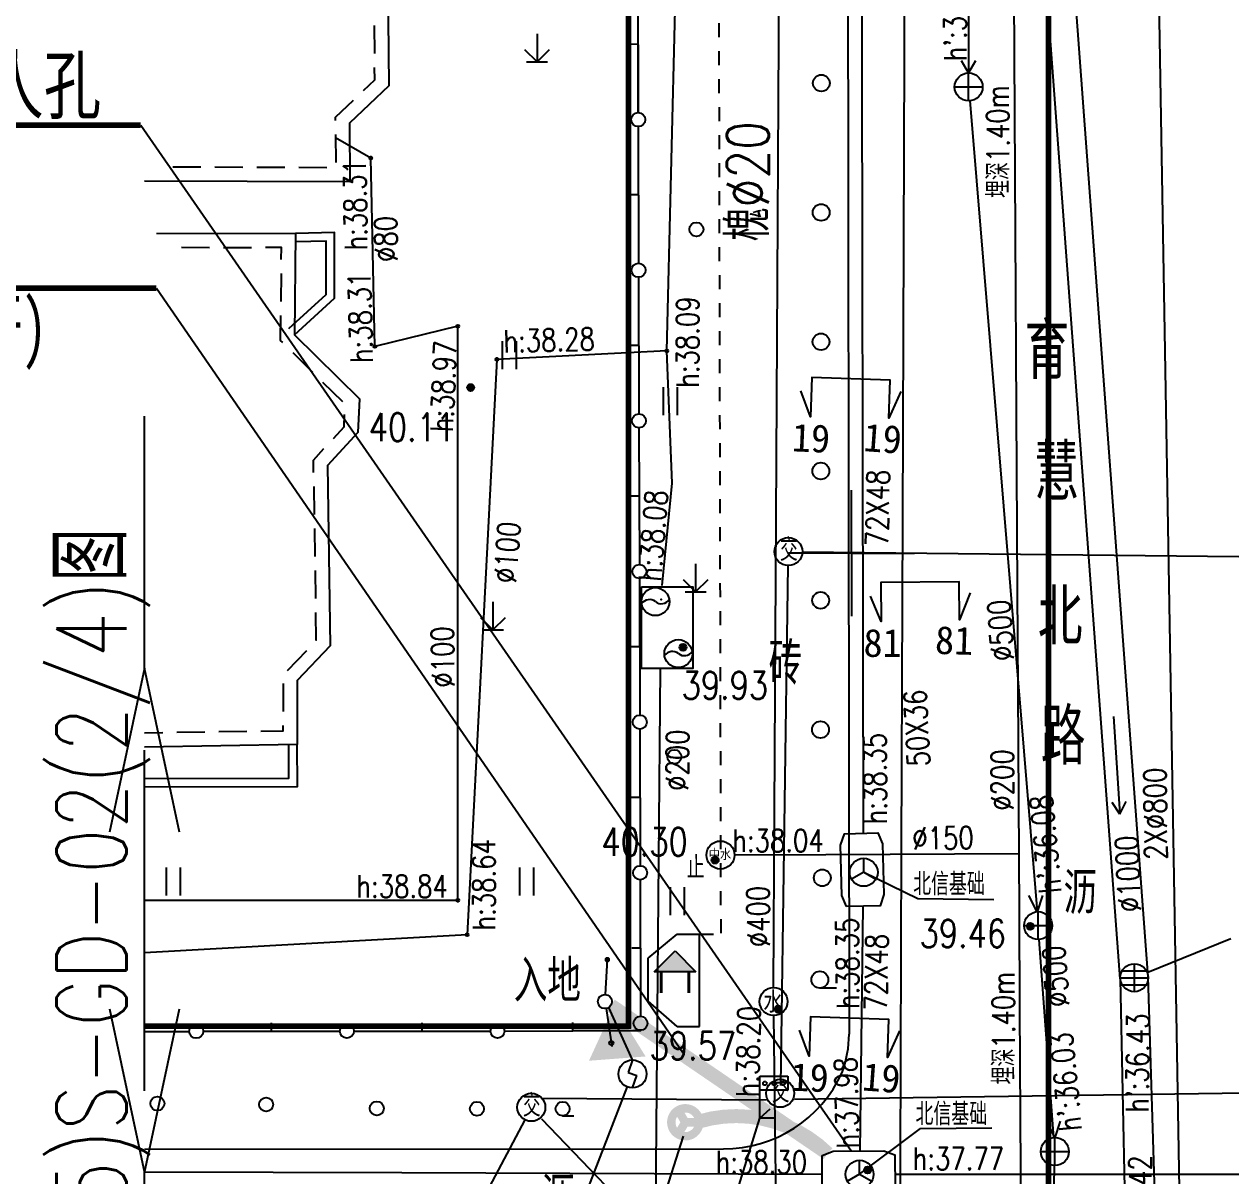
# Model space of a CAD drawing. Header units: inches. Extents: x 505347 to 508499, y 312634 to 313316.
# Drawn here: x 505866.85 to 505909.95, y 312885.23 to 312926.37 of the extents above; entities that cross this region are included whole.
import ezdxf
from ezdxf.enums import TextEntityAlignment as Align
from ezdxf.lldxf.tags import DXFTag

# ---------------------------------------------------------------- set-up
doc = ezdxf.new("R2010")
doc.units = ezdxf.units.IN
doc.header["$LTSCALE"] = 0.5
doc.header["$MEASUREMENT"] = 0
doc.linetypes.add('ACAD_ISO05W100', pattern=[33, 24, -3, 0, -3, 0, -3])
doc.linetypes.add('XX11', pattern=[2, 1, -1])
for name, color, linetype in [('3_RDCAD', 4, 'Continuous'), ('BJ0', 7, 'Continuous'), ('BJ02', 7, 'Continuous'), ('BJ03', 7, 'Continuous'), ('BJ04', 7, 'Continuous'), ('BJ05', 7, 'Continuous'), ('BJ08', 7, 'Continuous'), ('BJ09', 7, 'Continuous'), ('BJ10', 7, 'Continuous'), ('BZ', 2, 'Continuous'), ('上水井', 4, 'Continuous'), ('上水注记', 4, 'Continuous'), ('上水管线', 4, 'Continuous'), ('上水高程表', 4, 'Continuous'), ('中水井', 151, 'Continuous'), ('中水注记', 151, 'Continuous'), ('中水管线', 151, 'Continuous'), ('中水高程表', 151, 'Continuous'), ('公安交通井', 163, 'Continuous'), ('公安交通管线', 163, 'Continuous'), ('各家需求标注', 6, 'Continuous'), ('图签', 7, 'Continuous'), ('底图', 7, 'Continuous'), ('报亭', 7, 'Continuous'), ('污水井', 247, 'Continuous'), ('污水注记', 247, 'Continuous'), ('污水管线', 247, 'Continuous'), ('污水高程表', 247, 'Continuous'), ('热力注记', 40, 'Continuous'), ('热力管线', 40, 'Continuous'), ('照明井', 193, 'Continuous'), ('照明管线', 193, 'Continuous'), ('燃气井', 6, 'Continuous'), ('燃气注记', 6, 'Continuous'), ('燃气管线', 6, 'Continuous'), ('燃气高程表', 6, 'Continuous'), ('电信井权属', 7, 'Continuous'), ('电信井（北信基础）', 3, 'Continuous'), ('电信断面图及编号', 3, 'Continuous'), ('电信注记', 3, 'Continuous'), ('电信管线', 3, 'Continuous'), ('电信规划位置', 1, 'Continuous'), ('电信高程表', 3, 'Continuous'), ('通信人井', 7, 'Continuous'), ('道路红线', 1, 'Continuous'), ('雨水井', 34, 'Continuous'), ('雨水注记', 34, 'Continuous'), ('雨水管线', 34, 'Continuous'), ('雨水高程表', 34, 'Continuous')]:
    doc.layers.add(name, color=color, linetype=linetype)
doc.styles.add('HZ', font='simplex.shx', dxfattribs={"bigfont": 'hztxt'})
doc.styles.get("Standard").update_dxf_attribs({"font": 'txt.shx', "bigfont": 'hztxt.shx'})
doc.styles.add('单线宋体', font='txt.shx', dxfattribs={"width": 0.75, "bigfont": 'hztxt.shx'})
doc.styles.add('粗宋', font='', dxfattribs={"width": 0.75})
doc.styles.add('粗等线', font='simhei.ttf')
doc.styles.add('细等线', font='txt.shx', dxfattribs={"bigfont": 'ht.shx'})
doc.styles.get('粗宋').set_extended_font_data('SimSun')
tags = doc.linetypes.add('DX', pattern='A,15,-5,[130,ltypeshp.shx,S=1,R=330,X=0,Y=0],-5,15', length=40).pattern_tags.tags
tags[16:17] = [DXFTag(74, 4), DXFTag(75, 0), DXFTag(340, '0'), DXFTag(46, 1.0), DXFTag(50, 0.0), DXFTag(44, 0.0), DXFTag(45, 0.0)]
tags[14:15] = [DXFTag(74, 4), DXFTag(75, 0), DXFTag(340, '0'), DXFTag(46, 1.0), DXFTag(50, 0.0), DXFTag(44, 0.0), DXFTag(45, 0.0)]
tags[4:5] = [DXFTag(74, 4), DXFTag(75, 0), DXFTag(340, '0'), DXFTag(46, 1.0), DXFTag(50, 0.0), DXFTag(44, 0.0), DXFTag(45, 0.0)]
tags = doc.linetypes.add('SS', pattern='A,15,-1.9,[130,ltypeshp.shx,S=1,R=330,X=0,Y=0],-1.2,[130,ltypeshp.shx,S=1,R=330,X=0,Y=0],-1.9,15', length=35).pattern_tags.tags
tags[24:25] = [DXFTag(74, 4), DXFTag(75, 0), DXFTag(340, '0'), DXFTag(46, 1.0), DXFTag(50, 0.0), DXFTag(44, 0.0), DXFTag(45, 0.0)]
tags[22:23] = [DXFTag(74, 4), DXFTag(75, 0), DXFTag(340, '0'), DXFTag(46, 1.0), DXFTag(50, 0.0), DXFTag(44, 0.0), DXFTag(45, 0.0)]
tags[4:5] = [DXFTag(74, 4), DXFTag(75, 0), DXFTag(340, '0'), DXFTag(46, 1.0), DXFTag(50, 0.0), DXFTag(44, 0.0), DXFTag(45, 0.0)]
doc.linetypes.add('TRQD', pattern='A,15,[130,ltypeshp.shx,S=0.6,R=0,X=0,Y=0],-5,[130,ltypeshp.shx,S=0.6,R=0,X=0,Y=0],15', length=35)
tags = doc.linetypes.add('TRQZ', pattern='A,15,[130,ltypeshp.shx,S=0.6,R=0,X=0,Y=0],-2.5,[133,ltypeshp.shx,S=0.05,R=0,X=0,Y=0],-2.5,[130,ltypeshp.shx,S=0.6,R=0,X=0,Y=0],15', length=35).pattern_tags.tags
tags[28:29] = [DXFTag(74, 4), DXFTag(75, 0), DXFTag(340, '0'), DXFTag(46, 1.0), DXFTag(50, 0.0), DXFTag(44, 0.0), DXFTag(45, 0.0)]

# ---------------------------------------------------------------- blocks, each defined once
blk = doc.blocks.new('B5461')
for q in [(0, 1), (-0.866025, -0.5), (0.866025, -0.5)]:
    blk.add_line((0, 0), q)
blk.add_circle((0, 0), 1)
blk = doc.blocks.new('953')
for p, q in [((0, 2), (0, 0)), ((0, 0), (-0.87, 0.87)), ((0.87, 0.87), (0, 0)), ((-0.75, 0), (0.75, 0))]:
    blk.add_line(p, q)
blk = doc.blocks.new('B8003')
at = {"color": 0}
for p, q in [((0, 3), (2, 3)), ((0, 0), (0, 3)), ((2, 3), (2, 2)), ((2, 2), (0, 2)), ((1, 0), (0, 0))]:
    blk.add_line(p, q, dxfattribs=at)
for centre in [(0.361, 2.494), (1.019, 2.494), (1.65, 2.494)]:
    blk.add_circle(centre, 0.135)
blk = doc.blocks.new('BC112')
for p, q in [((-0.492, -0.991), (-0.492, 1.009)), ((0.508, -0.991), (0.508, 1.009))]:
    blk.add_line(p, q)
blk = doc.blocks.new('BT')
blk.add_hatch(color=0).paths.add_polyline_path([(0.003, 1.495), (-0.747, 0.745), (0.747, 0.745)])
at = {"color": 0}
for p, q in [((-0.747, 0.745), (0.003, 1.495)), ((0.003, 1.495), (0.747, 0.745)), ((0.747, 0.745), (-0.747, 0.745))]:
    blk.add_line(p, q, dxfattribs=at)
at = {"color": 0, "lineweight": 40}
for p, q in [((-0.497, 0.745), (-0.497, 0)), ((0.497, 0.745), (0.497, 0))]:
    blk.add_line(p, q, dxfattribs=at)
blk = doc.blocks.new('B8211')
blk.add_hatch(color=256).paths.add_polyline_path([(0.25, 0, 1), (-0.25, 0, 1)])
blk.add_circle((0, 0), 0.25)
blk = doc.blocks.new('JT')
at = {"layer": '公安交通井'}
blk.add_circle((0, 0), 0.5, dxfattribs=at)
at = {"layer": '公安交通井', "width": 0.8}
blk.add_text('交', height=0.8, dxfattribs=at).set_placement((-0.304, -0.335, -50.185))
blk = doc.blocks.new('B549')
blk.add_circle((0, 0), 1)
blk = doc.blocks.new('B544')
blk.add_circle((0, 0), 1)
for centre, start, end in [((-0.42626, -0.547489), 52.096665, 144.305826), ((0.42626, 0.547489), 232.096665, 324.305826)]:
    blk.add_arc(centre, 0.69386, start, end)
blk = doc.blocks.new('B5421')
for p, q in [((0, -1), (0, 1)), ((-1, 0), (1, 0))]:
    blk.add_line(p, q)
blk.add_circle((0, 0), 1)
blk = doc.blocks.new('B5502')
blk.add_circle((0, 0), 1)
at = {"style": '细等线'}
blk.add_text('水', height=1.5, dxfattribs=at).set_placement((-0.739, -0.787))
blk = doc.blocks.new('B547')
at = {"linetype": 'Continuous'}
for p, q in [((0, 1), (-0.31427, 0.111111)), ((-0.31427, 0.111111), (0.31427, -0.111111)), ((0, -1), (0.31427, -0.111111))]:
    blk.add_line(p, q, dxfattribs=at)
blk.add_circle((0, 0), 1)
blk = doc.blocks.new('B5422')
at = {"linetype": 'Continuous'}
for p, q in [((0, 1), (0, -1)), ((-1, 0), (1, 0)), ((-0.866025, 0.5), (0.866025, 0.5)), ((-0.866025, -0.5), (0.866025, -0.5))]:
    blk.add_line(p, q, dxfattribs=at)
blk.add_circle((0, 0), 1, dxfattribs=at)
blk = doc.blocks.new('53214')
blk.add_circle((0, 0), 0.1)
for tag in ['路号', '线号', '点号']:
    blk.add_attdef(tag, (0, 0), '', height=0.00001)
blk = doc.blocks.new('A$C23F021E1')
at = {"color": 255}
blk.add_wipeout([(0, 6.569), (20.762, 6.569), (20.762, 0), (0, 0)], dxfattribs=at).dxf.layer = 'BZ'
at = {"layer": 'BZ', "color": 0, "const_width": 0.2}
blk.add_lwpolyline([(0, 3.285), (20.762, 3.285)], dxfattribs=at)
at = {"layer": 'BZ', "style": '粗宋', "width": 0.75, "flags": 8}
for tag, p in [('X=', (10.365, 3.712)), ('Y=', (10.426, 0.898))]:
    blk.add_attdef(tag, text='', height=2, dxfattribs=at).set_placement(p, align=Align.CENTER)
blk = doc.blocks.new('5656')
at = {"layer": '通信人井', "color": 0, "const_width": 0.6, "elevation": -9959.29}
blk.add_lwpolyline([(513203.831, 303411.733), (513203.828, 303411.796), (513203.82, 303411.858), (513203.808, 303411.92), (513203.793, 303411.981), (513203.774, 303412.041), (513203.751, 303412.099), (513203.725, 303412.156), (513203.695, 303412.211), (513203.661, 303412.265), (513203.624, 303412.316), (513203.585, 303412.364), (513203.542, 303412.41), (513203.496, 303412.453), (513203.448, 303412.494), (513203.397, 303412.531), (513203.345, 303412.565), (513203.29, 303412.595), (513203.233, 303412.622), (513203.175, 303412.646), (513203.115, 303412.665), (513203.054, 303412.681), (513202.992, 303412.693), (513202.93, 303412.701), (513202.868, 303412.706), (513202.805, 303412.706), (513202.742, 303412.702), (513202.68, 303412.695), (513202.618, 303412.683), (513202.557, 303412.668), (513202.497, 303412.649), (513202.439, 303412.626), (513202.382, 303412.599), (513202.326, 303412.569), (513202.273, 303412.536), (513202.222, 303412.499), (513202.174, 303412.459), (513202.128, 303412.417), (513202.084, 303412.371), (513202.044, 303412.323), (513202.007, 303412.272), (513201.973, 303412.219), (513201.943, 303412.164), (513201.916, 303412.108), (513201.892, 303412.049), (513201.873, 303411.99), (513201.857, 303411.929), (513201.845, 303411.867), (513201.836, 303411.805), (513201.832, 303411.742), (513201.832, 303411.679), (513201.836, 303411.617), (513201.843, 303411.554), (513201.855, 303411.493), (513201.87, 303411.432), (513201.889, 303411.372), (513201.912, 303411.313), (513201.938, 303411.256), (513201.968, 303411.201), (513202.002, 303411.148), (513202.039, 303411.097), (513202.078, 303411.048), (513202.121, 303411.002), (513202.167, 303410.959), (513202.215, 303410.919), (513202.266, 303410.882), (513202.319, 303410.848), (513202.374, 303410.817), (513202.43, 303410.79), (513202.489, 303410.767), (513202.548, 303410.747), (513202.609, 303410.731), (513202.671, 303410.719), (513202.733, 303410.711), (513202.796, 303410.707), (513202.858, 303410.707), (513202.921, 303410.71), (513202.983, 303410.718), (513203.045, 303410.729), (513203.106, 303410.745), (513203.166, 303410.764), (513203.225, 303410.787), (513203.281, 303410.813), (513203.337, 303410.843), (513203.39, 303410.877), (513203.441, 303410.913), (513203.489, 303410.953), (513203.535, 303410.996), (513203.579, 303411.042), (513203.619, 303411.09), (513203.656, 303411.14), (513203.69, 303411.193), (513203.72, 303411.248), (513203.747, 303411.305), (513203.771, 303411.363), (513203.791, 303411.423), (513203.806, 303411.484), (513203.819, 303411.545), (513203.827, 303411.608), (513203.831, 303411.67)], close=True, dxfattribs=at)
for points in [[(513203.782, 303411.702), (513202.832, 303411.706), (513202.348, 303412.524)], [(513202.832, 303411.706), (513202.342, 303410.892)]]:
    blk.add_lwpolyline(points, dxfattribs=at)
blk = doc.blocks.new('M9502')
at = {"linetype": 'Continuous'}
for p, q in [((4.125, 1.25), (2.5, 0)), ((7.5, 0), (5.875, 1.25)), ((2.5, 0), (0, 0)), ((2.5, 0), (4.125, -1.25)), ((6.6875, 0), (3.3125, 0)), ((5.875, -1.25), (7.5, 0)), ((12.5, 0), (7.5, 0))]:
    blk.add_line(p, q, dxfattribs=at)
blk = doc.blocks.new('A$C463E76B2')
at = {"color": 255}
blk.add_wipeout([(0, 3.692), (18.176, 3.692), (18.176, 0), (0, 0)], dxfattribs=at).dxf.layer = 'BZ'
at = {"layer": 'BZ', "color": 0, "const_width": 0.2}
blk.add_lwpolyline([(0, 0.407), (18.176, 0.407)], dxfattribs=at)
at = {"layer": 'BZ', "style": '粗宋', "width": 0.75, "flags": 8}
blk.add_attdef('X=', text='', height=2, dxfattribs=at).set_placement((9.088, 0.834), align=Align.CENTER)

msp = doc.modelspace()

# ---------------------------------------------------------------- hatches: boundary and pattern name
at = {"layer": '图签'}
msp.add_hatch(color=1, dxfattribs=at).paths.add_polyline_path([(505887.024, 312889.347), (505889.046, 312889.499), (505887.925, 312891.311)])

# ---------------------------------------------------------------- linework, layer by layer
for p, q in [((505874.705, 312828.368), (505893.127, 312887.292, 122.041)), ((505874.529, 312836.742), (505890.398, 312886.653))]:
    msp.add_line(p, q)
at = {"const_width": 0.5, "elevation": 82.3}
msp.add_lwpolyline([(505895.547, 312886.038), (505887.803, 312891.322)], dxfattribs=at)
at = {"const_width": 0.5, "elevation": 244.082}
msp.add_lwpolyline([(505895.547, 312886.038, 0.272042), (505890.952, 312887.177)], format="xyb", dxfattribs=at)
at = {"layer": 'BJ0'}
for q in [(505896.396, 312909.728, 82.3), (505894.146, 312907.478, 82.3), (505896.396, 312905.228, 82.3), (505898.646, 312907.478, 82.3)]:
    msp.add_line((505896.396, 312907.478, 82.3), q, dxfattribs=at)
at = {"layer": 'BJ02', "linetype": 'Continuous', "elevation": 82.3}
for points in [[(505871.15, 312934.279), (505874.156, 312934.268), (505874.156, 312932.744), (505878.094, 312932.743), (505880.698, 312930.17), (505880.73, 312928.773), (505879.841, 312927.757), (505879.873, 312924.169), (505878.476, 312922.835), (505878.477, 312920.739), (505871.15, 312920.767)], [(505871.15, 312918.899), (505876.54, 312918.898), (505876.509, 312915.278), (505878.827, 312912.991), (505878.764, 312911.784), (505877.684, 312910.609), (505877.781, 312904.163), (505876.606, 312902.925), (505876.606, 312900.638), (505871.15, 312900.547)]]:
    msp.add_lwpolyline(points, dxfattribs=at)
at = {"layer": 'BJ02', "linetype": 'Continuous', "elevation": 82.3, "flags": 128}
for points in [[(505888.77, 312928.09), (505888.782, 312923.21)], [(505879.354, 312926.327), (505879.363, 312925.327)], [(505888.776, 312925.65), (505888.476, 312925.649)], [(505888.782, 312923.21), (505888.776, 312925.65)], [(505878.97, 312923.998), (505879.371, 312924.381), (505879.367, 312924.827)], [(505877.976, 312922.924), (505877.976, 312923.049), (505878.609, 312923.653)], [(505877.976, 312922.424), (505877.977, 312921.424)], [(505888.783, 312922.71), (505888.796, 312917.831)], [(505873.159, 312921.259), (505872.159, 312921.263)], [(505874.659, 312921.254), (505873.659, 312921.257)], [(505876.159, 312921.248), (505875.159, 312921.252)], [(505877.659, 312921.242), (505876.659, 312921.246)], [(505888.79, 312920.27), (505888.49, 312920.27)], [(505876.307, 312915.5), (505877.637, 312916.712), (505877.637, 312918.622), (505876.547, 312918.598)], [(505876.509, 312915.278), (505877.937, 312916.579), (505877.937, 312918.929), (505876.54, 312918.898)], [(505872.473, 312918.399), (505873.473, 312918.398)], [(505873.973, 312918.398), (505874.973, 312918.398)], [(505876.032, 312917.961), (505876.036, 312918.398), (505875.473, 312918.398)], [(505876.028, 312917.461), (505876.019, 312916.461)], [(505888.797, 312917.331), (505888.809, 312912.451)], [(505876.085, 312914.994), (505876.007, 312915.071), (505876.015, 312915.961)], [(505876.441, 312914.642), (505877.153, 312913.94)], [(505888.803, 312914.891), (505888.503, 312914.89)], [(505877.509, 312913.589), (505878.221, 312912.887)], [(505877.894, 312911.576), (505878.274, 312911.99), (505878.297, 312912.427)], [(505888.81, 312911.951), (505888.823, 312907.071)], [(505877.188, 312910.354), (505877.181, 312910.801), (505877.555, 312911.208)], [(505877.195, 312909.854), (505877.21, 312908.854)], [(505888.817, 312909.511), (505888.517, 312909.51)], [(505877.218, 312908.354), (505877.233, 312907.354)], [(505877.24, 312906.854), (505877.255, 312905.854)], [(505888.824, 312906.571), (505888.836, 312901.692)], [(505877.275, 312904.356), (505877.278, 312904.359), (505877.263, 312905.354)], [(505876.93, 312903.993), (505876.242, 312903.268)], [(505888.83, 312904.132), (505888.53, 312904.131)], [(505876.106, 312902.822), (505876.106, 312901.822)], [(505875.298, 312901.116), (505876.106, 312901.13), (505876.106, 312901.322)], [(505871.799, 312901.057), (505871.15, 312901.046)], [(505873.299, 312901.082), (505872.299, 312901.066)], [(505874.798, 312901.108), (505873.799, 312901.091)], [(505888.837, 312901.192), (505888.85, 312896.312)], [(505871.15, 312899.127), (505876.607, 312899.146), (505876.606, 312900.638)], [(505871.15, 312899.427), (505876.307, 312899.445), (505876.306, 312900.638)], [(505888.844, 312898.752), (505888.544, 312898.751)], [(505888.851, 312895.812), (505888.863, 312890.933)], [(505888.857, 312893.372), (505888.557, 312893.372)], [(505875.687, 312890.4), (505875.687, 312890.7)], [(505881.067, 312890.405), (505881.066, 312890.705)], [(505886.446, 312890.409), (505886.446, 312890.709)], [(505871.15, 312890.396), (505872.747, 312890.397)], [(505873.247, 312890.398), (505878.127, 312890.402)], [(505878.627, 312890.402), (505883.506, 312890.407)], [(505884.006, 312890.407), (505886.446, 312890.409)], [(505888.865, 312890.433), (505888.865, 312890.411), (505886.446, 312890.409)]]:
    msp.add_lwpolyline(points, dxfattribs=at)
at = {"layer": 'BJ02', "linetype": 'Continuous'}
for centre in [(505888.783, 312922.96, 82.3), (505888.796, 312917.581, 82.3), (505888.81, 312912.201, 82.3), (505888.823, 312906.821, 82.3), (505888.837, 312901.442, 82.3), (505888.85, 312896.062, 82.3), (505888.864, 312890.683, 82.3), (505872.997, 312890.398, 82.3), (505878.377, 312890.402, 82.3), (505883.756, 312890.407, 82.3)]:
    msp.add_circle(centre, 0.25, dxfattribs=at)
at = {"layer": 'BJ04', "linetype": 'Continuous', "elevation": 82.3, "flags": 128}
for points in [[(505885.649, 312944.936), (505890.666, 312944.872), (505892.286, 312944.459), (505893.429, 312943.887), (505894.509, 312942.966), (505895.144, 312942.172), (505895.938, 312940.457), (505896.256, 312939.028), (505896.256, 312939.028), (505896.314, 312890.294)], [(505871.15, 312886.186), (505891.826, 312886.197)]]:
    msp.add_lwpolyline(points, dxfattribs=at)
at = {"layer": 'BJ04', "linetype": 'XX11', "elevation": 82.3, "flags": 128}
msp.add_lwpolyline([(505891.653, 312930.405), (505891.729, 312893.873)], dxfattribs=at)
at = {"layer": 'BJ04', "linetype": 'XX11', "elevation": 121.888}
msp.add_lwpolyline([(505890.968, 312893.871), (505891.729, 312893.873)], dxfattribs=at)
at = {"layer": 'BJ04', "linetype": 'Continuous', "elevation": 82.3, "flags": 128}
msp.add_lwpolyline([(505891.826, 312886.197, 0.296414), (505896.064, 312888.931)], format="xyb", dxfattribs=at)
at = {"layer": 'BJ04', "linetype": 'Continuous'}
msp.add_arc((505892.347, 312890.315, 82.3), 3.967, 339.5768, 359.6882, dxfattribs=at)
at = {"layer": 'BJ05', "linetype": 'Continuous', "const_width": 0.1, "elevation": 82.3}
msp.add_lwpolyline([(505887.73, 312892.957, 1), (505887.63, 312892.957, 1)], format="xyb", close=True, dxfattribs=at)
at = {"layer": 'BJ05', "linetype": 'Continuous', "elevation": 82.3}
msp.add_lwpolyline([(505887.609, 312891.709), (505887.68, 312892.957)], dxfattribs=at)
at = {"layer": 'BJ05', "linetype": 'Continuous', "elevation": 82.3, "flags": 128}
msp.add_lwpolyline([(505887.633, 312891.213), (505887.845, 312889.855)], dxfattribs=at)
at = {"layer": 'BJ05', "linetype": 'Continuous'}
for centre, radius in [((505887.594, 312891.46, 82.3), 0.25), ((505887.822, 312889.98, 82.3), 0.0751)]:
    msp.add_circle(centre, radius, dxfattribs=at)
at = {"layer": 'BJ09', "linetype": 'Continuous'}
msp.add_line((505886.083, 312887.381, 122.229), (505886.483, 312887.381, 122.229), dxfattribs=at)
at = {"layer": 'BJ09', "linetype": 'Continuous', "elevation": 82.3, "flags": 128}
msp.add_lwpolyline([(505895.265, 312891.946), (505895.865, 312891.946)], dxfattribs=at)
at = {"layer": 'BJ09', "linetype": 'Continuous'}
for centre, radius in [((505895.323, 312924.265, 82.3), 0.3), ((505895.317, 312919.646, 82.3), 0.3), ((505890.858, 312919.041, 82.3), 0.25), ((505895.311, 312915.027, 82.3), 0.3), ((505895.304, 312910.409, 82.3), 0.3), ((505895.298, 312905.79, 82.3), 0.3), ((505895.292, 312901.171, 82.3), 0.3), ((505890.074, 312900.204, 82.3), 0.25), ((505895.357, 312895.878, 82.3), 0.3), ((505895.271, 312892.241, 82.3), 0.3), ((505871.607, 312887.817, 82.3), 0.25), ((505875.492, 312887.782, 82.3), 0.25), ((505879.443, 312887.645, 82.3), 0.25), ((505883.023, 312887.631, 82.3), 0.25), ((505886.083, 312887.631, 122.229), 0.25)]:
    msp.add_circle(centre, radius, dxfattribs=at)
at = {"layer": '上水管线', "linetype": 'SS', "ltscale": 0.6, "elevation": 82.3, "flags": 128}
for points in [[(505893.711, 312908.732), (505893.933, 312949.268)], [(505893.654, 312898.272), (505893.711, 312908.732)], [(505893.62, 312891.958), (505893.654, 312898.272)]]:
    msp.add_lwpolyline(points, dxfattribs=at)
at = {"layer": '上水管线', "linetype": 'SS', "ltscale": 0.6, "elevation": 82.3}
msp.add_lwpolyline([(505893.717, 312883.272), (505893.623, 312890.962)], dxfattribs=at)
at = {"layer": '中水管线', "linetype": 'SS', "ltscale": 0.6}
for points, elevation in [([(505902.108, 312944.42), (505902.322, 312906.167)], 122.342), ([(505902.322, 312906.167), (505902.341, 312902.603)], 122.342), ([(505902.341, 312902.603), (505902.386, 312894.665)], 122.342), ([(505892.218, 312896.697), (505895.488, 312896.715)], 121.99), ([(505895.488, 312896.715), (505902.374, 312896.754)], 121.99), ([(505902.386, 312894.665), (505902.405, 312891.202)], 122.342), ([(505902.405, 312891.202), (505902.448, 312883.532)], 122.342)]:
    msp.add_lwpolyline(points, dxfattribs=dict(at, elevation=elevation))
at = {"layer": '公安交通管线', "linetype": 'Continuous', "flags": 128}
for points, elevation in [([(505894.639, 312907.527), (505912.458, 312907.337)], 121.92), ([(505894.132, 312907.033), (505893.865, 312888.46)], 82.3)]:
    msp.add_lwpolyline(points, dxfattribs=dict(at, elevation=elevation))
at = {"layer": '公安交通管线'}
for points, elevation in [([(505893.358, 312887.936), (505885.348, 312888.002)], 122.041), ([(505912.189, 312888.209), (505894.361, 312887.959)], 122.041), ([(505893.489, 312887.619), (505893.127, 312887.292)], 122.041), ([(505884.738, 312887.242), (505880.808, 312879.815)], 122.041), ([(505889.609, 312882.805), (505885.34, 312887.26)], 121.999)]:
    msp.add_lwpolyline(points, dxfattribs=dict(at, elevation=elevation))
at = {"layer": '报亭'}
for points, elevation in [([(505889.143, 312893.008), (505890.168, 312893.871)], 82.3), ([(505890.168, 312893.871), (505890.968, 312893.871)], 121.888), ([(505890.968, 312890.571), (505890.968, 312893.871)], 121.888), ([(505889.143, 312891.476), (505889.143, 312893.008)], 82.3), ([(505890.168, 312890.571), (505889.143, 312891.476)], 121.888), ([(505890.168, 312890.571), (505890.968, 312890.571)], 121.888)]:
    msp.add_lwpolyline(points, dxfattribs=dict(at, elevation=elevation))
at = {"layer": '污水管线', "elevation": 82.3, "flags": 128}
for points in [[(505900.592, 312953.399), (505900.584, 312924.628)], [(505900.625, 312923.641), (505903.026, 312894.662)]]:
    msp.add_lwpolyline(points, dxfattribs=at)
at = {"layer": '污水管线'}
for points, elevation in [([(505900.829, 312925.064), (505900.584, 312924.628), (505900.329, 312925.058)], 82.3), ([(505903.222, 312895.243), (505903.026, 312894.662), (505902.735, 312895.249)], 82.3), ([(505903.626, 312886.599), (505903.103, 312893.679)], 82.3), ([(505903.858, 312887.184), (505903.663, 312886.604), (505903.371, 312887.191)], 121.9), ([(505903.485, 312875.027), (505903.655, 312885.606)], 82.3)]:
    msp.add_lwpolyline(points, dxfattribs=dict(at, elevation=elevation))
at = {"layer": '热力管线', "elevation": 82.3}
msp.add_lwpolyline([(505907.059, 312946.023), (505908.41, 312866.658)], dxfattribs=at)
at = {"layer": '照明管线', "elevation": 82.3}
for points in [[(505887.725, 312891.246), (505888.564, 312889.376)], [(505885.353, 312880.55), (505888.403, 312888.429)]]:
    msp.add_lwpolyline(points, dxfattribs=at)
at = {"layer": '燃气管线', "linetype": 'TRQZ'}
for p, q in [((505889.806, 312914.698, 82.3), (505890.63, 312948.827, 82.3)), ((505889.46, 312889.688, 82.3), (505889.575, 312903.359, 82.3)), ((505889.337, 312874.973, 82.3), (505889.46, 312889.688, 82.3))]:
    msp.add_line(p, q, dxfattribs=at)
at = {"layer": '燃气管线', "linetype": 'TRQD', "ltscale": 0.5}
for p, q in [((505879.236, 312921.588, 82.3), (505877.976, 312922.315, 82.3)), ((505879.376, 312914.858, 82.3), (505879.236, 312921.588, 82.3)), ((505882.336, 312915.578, 82.3), (505879.376, 312914.858, 82.3)), ((505882.336, 312895.078, 82.3), (505882.336, 312915.578, 82.3)), ((505871.15, 312895.078, 82.3), (505882.336, 312895.078, 82.3))]:
    msp.add_line(p, q, dxfattribs=at)
at = {"layer": '燃气管线', "linetype": 'TRQZ', "ltscale": 0.5}
for p, q in [((505889.806, 312914.698, 82.3), (505883.736, 312914.398, 82.3)), ((505889.996, 312909.978, 82.3), (505889.806, 312914.698, 82.3)), ((505883.736, 312914.398, 82.3), (505882.676, 312893.848, 82.3)), ((505889.643, 312906.316, 82.3), (505889.996, 312909.978, 82.3)), ((505882.676, 312893.848, 82.3), (505871.15, 312893.203, 82.3))]:
    msp.add_line(p, q, dxfattribs=at)
at = {"layer": '燃气管线', "elevation": 82.3}
msp.add_lwpolyline([(505888.904, 312906.269), (505890.734, 312906.269), (505890.734, 312903.359), (505888.904, 312903.359)], close=True, dxfattribs=at)
at = {"layer": '燃气管线', "linetype": 'TRQD', "ltscale": 0.5}
for p in [(505879.236, 312921.588, 82.3), (505882.336, 312915.578, 82.3), (505879.376, 312914.858, 82.3), (505882.336, 312895.078, 82.3)]:
    msp.add_point(p, dxfattribs=at)
at = {"layer": '燃气管线', "linetype": 'TRQZ', "ltscale": 0.5}
for p in [(505889.806, 312914.698, 82.3), (505883.736, 312914.398, 82.3), (505889.596, 312905.818, 82.3), (505882.676, 312893.848, 82.3)]:
    msp.add_point(p, dxfattribs=at)
at = {"layer": '电信井权属'}
for points, elevation in [([(505896.835, 312896.077), (505898.774, 312895.143), (505901.483, 312895.109)], 121.738), ([(505896.689, 312885.291), (505898.859, 312886.928), (505901.418, 312886.951)], 121.835)]:
    msp.add_lwpolyline(points, dxfattribs=dict(at, elevation=elevation))
at = {"layer": '电信断面图及编号', "elevation": 82.3}
for points in [[(505898.159, 312913.246), (505897.733, 312912.299), (505897.778, 312913.653), (505894.981, 312913.746), (505894.935, 312912.349), (505894.588, 312913.271)], [(505900.643, 312906.059), (505900.256, 312905.095), (505900.247, 312906.449), (505897.449, 312906.43), (505897.458, 312905.032), (505897.075, 312905.939)], [(505898.11, 312890.411), (505897.684, 312889.464), (505897.73, 312890.817), (505894.933, 312890.911), (505894.886, 312889.514), (505894.54, 312890.435)]]:
    msp.add_lwpolyline(points, dxfattribs=at)
at = {"layer": '电信管线', "linetype": 'DX', "flags": 128}
for points, elevation in [([(505898.232, 312908.673), (505898.354, 312941.799)], 82.3), ([(505896.754, 312931.709), (505896.822, 312897.469)], 122.12), ([(505898.189, 312896.977), (505898.232, 312908.673)], 82.3), ([(505898.121, 312878.289), (505898.189, 312896.977)], 82.3), ([(505896.81, 312894.867), (505896.699, 312886.122)], 121.756)]:
    msp.add_lwpolyline(points, dxfattribs=dict(at, elevation=elevation))
at = {"layer": '电信管线', "linetype": 'DX', "elevation": 82.3}
for points in [[(505896.222, 312894.854), (505896.06, 312895.246), (505896.011, 312897.049), (505896.151, 312897.45), (505897.345, 312897.483), (505897.507, 312897.088), (505897.557, 312895.287), (505897.421, 312894.881)], [(505895.35, 312885.96), (505895.745, 312886.115), (505897.549, 312886.128), (505897.947, 312885.981), (505897.957, 312884.786), (505897.558, 312884.632), (505895.757, 312884.617), (505895.354, 312884.761)]]:
    msp.add_lwpolyline(points, close=True, dxfattribs=at)
for points in [[(505871.15, 312885.383), (505880.341, 312885.35)], [(505880.341, 312885.35), (505895.352, 312885.296)], [(505897.953, 312885.291), (505904.631, 312885.291)], [(505904.631, 312885.291), (505918.886, 312885.291)]]:
    msp.add_lwpolyline(points, dxfattribs=at)
at = {"layer": '道路红线'}
for p in [(505888.439, 312953.399, 82.3), (505871.15, 312890.584, 82.3)]:
    msp.add_line(p, (505888.439, 312890.584, 82.3), dxfattribs=at)
at = {"layer": '道路红线', "linetype": 'ACAD_ISO05W100', "const_width": 0.2, "elevation": 82.3}
msp.add_lwpolyline([(505903.439, 312953.399), (505903.439, 312870.584)], dxfattribs=at)
at = {"layer": '雨水管线'}
for p, q in [((505905.756, 312901.644, 82.3), (505905.986, 312898.152, 82.3)), ((505905.986, 312898.152, 82.3), (505905.708, 312898.568, 82.3)), ((505905.986, 312898.152, 82.3), (505906.207, 312898.6, 82.3)), ((505906, 312892.275, 82.3), (505906.224, 312881.475, 82.3)), ((505907.325, 312881.52, 82.3), (505906.997, 312892.349, 82.3))]:
    msp.add_line(p, q, dxfattribs=at)
at = {"layer": '雨水管线', "elevation": 82.3, "flags": 128}
for points in [[(505906, 312892.275), (505903.294, 312928.678), (505903.357, 312953.399)], [(505906.997, 312892.349), (505904.294, 312928.714), (505904.357, 312953.399)], [(505906.985, 312892.509), (505909.95, 312893.708)]]:
    msp.add_lwpolyline(points, dxfattribs=at)

# ---------------------------------------------------------------- block references
at = {"layer": '3_RDCAD', "xscale": 3.603068985627033, "zscale": 3.603068985593794, "rotation": 270}
msp.add_blockref('M9502', (505871.15, 312912.372, 82.3), dxfattribs=at)
at = {"layer": 'BJ03', "xscale": 0.5, "yscale": 0.5, "zscale": 0.5}
msp.add_blockref('B8003', (505893.127, 312887.292, 240.902), dxfattribs=at)
at = {"layer": 'BJ08', "linetype": 'Continuous', "xscale": 0.5, "yscale": 0.5, "zscale": 0.5}
for p in [(505882.797, 312913.392, 122.41), (505890.382, 312904.109, 122.23), (505891.529, 312896.512, 122.595), (505902.785, 312894.15, 121.758), (505893.772, 312891.188, 121.874), (505896.977, 312885.445, 121.835)]:
    msp.add_blockref('B8211', p, dxfattribs=at)
at = {"layer": 'BJ09', "linetype": 'Continuous', "xscale": 0.5, "yscale": 0.5, "zscale": 0.5}
for name, p in [('953', (505885.17, 312925.02, 82.3)), ('BC112', (505884.182, 312914.541, 82.3)), ('BC112', (505889.931, 312912.899, 82.3)), ('953', (505890.829, 312906.094, 122.227)), ('953', (505883.592, 312904.734, 82.3)), ('BC112', (505872.182, 312895.75, 82.3)), ('BC112', (505884.803, 312895.748, 82.3)), ('BC112', (505890.184, 312895.047, 82.3))]:
    msp.add_blockref(name, p, dxfattribs=at)
at = {"layer": '上水井', "xscale": 0.5, "yscale": 0.5, "zscale": 0.5}
msp.add_blockref('B5502', (505893.617, 312891.461, 121.874), dxfattribs=at)
at = {"layer": '中水井', "xscale": 0.5, "yscale": 0.5, "zscale": 0.5}
msp.add_blockref('B549', (505891.72, 312896.694, 121.987), dxfattribs=at)
at = {"layer": '公安交通井'}
for p in [(505894.147, 312907.532, 82.3), (505893.854, 312888.183, 323.202), (505884.963, 312887.683, 82.3)]:
    msp.add_blockref('JT', p, dxfattribs=at)
at = {"layer": '报亭'}
msp.add_blockref('BT', (505890.096, 312891.776, 82.3), dxfattribs=at)
at = {"layer": '污水井', "xscale": 0.5, "yscale": 0.5, "zscale": 0.5}
for p in [(505900.584, 312924.128, 121.876), (505903.067, 312894.173, 121.758), (505903.663, 312886.104, 121.9)]:
    msp.add_blockref('B5421', p, dxfattribs=at)
at = {"layer": '照明井', "xscale": 0.5, "yscale": 0.5, "zscale": 0.5}
msp.add_blockref('B547', (505888.577, 312888.876, 122.149), dxfattribs=at)
at = {"layer": '燃气井', "xscale": 0.5, "yscale": 0.5, "zscale": 0.5}
for p in [(505889.397, 312905.744, 122.227), (505890.216, 312903.888, 122.227)]:
    msp.add_blockref('B544', p, dxfattribs=at)
at = {"layer": '燃气高程表'}
ref = msp.add_blockref('53214', (505879.236, 312921.588, 82.3), dxfattribs=dict(at, xscale=0.5, yscale=0.5, zscale=0.5))
ref.add_attrib('路号', '97-5008', (505879.236, 312921.588, 53296.3), dxfattribs={"layer": '0', "height": 0.000005})
ref.add_attrib('线号', '1', (505879.236, 312921.588, 53296.3), dxfattribs={"layer": '0', "height": 0.000005})
ref.add_attrib('点号', '19', (505879.236, 312921.588, 53296.3), dxfattribs={"layer": '0', "height": 0.000005})
ref = msp.add_blockref('53214', (505882.336, 312915.578, 82.3), dxfattribs=dict(at, xscale=0.5, yscale=0.5, zscale=0.5))
ref.add_attrib('路号', '97-5008', (505882.336, 312915.578, 53296.3), dxfattribs={"layer": '0', "height": 0.000005})
ref.add_attrib('线号', '1', (505882.336, 312915.578, 53296.3), dxfattribs={"layer": '0', "height": 0.000005})
ref.add_attrib('点号', '19', (505882.336, 312915.578, 53296.3), dxfattribs={"layer": '0', "height": 0.000005})
ref = msp.add_blockref('53214', (505879.376, 312914.858, 82.3), dxfattribs=dict(at, xscale=0.5, yscale=0.5, zscale=0.5))
ref.add_attrib('路号', '97-5008', (505879.376, 312914.858, 53296.3), dxfattribs={"layer": '0', "height": 0.000005})
ref.add_attrib('线号', '1', (505879.376, 312914.858, 53296.3), dxfattribs={"layer": '0', "height": 0.000005})
ref.add_attrib('点号', '19', (505879.376, 312914.858, 53296.3), dxfattribs={"layer": '0', "height": 0.000005})
ref = msp.add_blockref('53214', (505889.806, 312914.698, 82.3), dxfattribs=dict(at, xscale=0.5, yscale=0.5, zscale=0.5))
ref.add_attrib('路号', '97-5008', (505889.806, 312914.698, 53296.3), dxfattribs={"layer": '0', "height": 0.000005})
ref.add_attrib('线号', '1', (505889.806, 312914.698, 53296.3), dxfattribs={"layer": '0', "height": 0.000005})
ref.add_attrib('点号', '19', (505889.806, 312914.698, 53296.3), dxfattribs={"layer": '0', "height": 0.000005})
ref = msp.add_blockref('53214', (505883.736, 312914.398, 82.3), dxfattribs=dict(at, xscale=0.5, yscale=0.5, zscale=0.5))
ref.add_attrib('路号', '97-5008', (505883.736, 312914.398, 53296.3), dxfattribs={"layer": '0', "height": 0.000005})
ref.add_attrib('线号', '1', (505883.736, 312914.398, 53296.3), dxfattribs={"layer": '0', "height": 0.000005})
ref.add_attrib('点号', '19', (505883.736, 312914.398, 53296.3), dxfattribs={"layer": '0', "height": 0.000005})
ref = msp.add_blockref('53214', (505882.336, 312895.078, 82.3), dxfattribs=dict(at, xscale=0.5, yscale=0.5, zscale=0.5))
ref.add_attrib('路号', '97-5008', (505882.336, 312895.078, 53296.3), dxfattribs={"layer": '0', "height": 0.000005})
ref.add_attrib('线号', '1', (505882.336, 312895.078, 53296.3), dxfattribs={"layer": '0', "height": 0.000005})
ref.add_attrib('点号', '19', (505882.336, 312895.078, 53296.3), dxfattribs={"layer": '0', "height": 0.000005})
ref = msp.add_blockref('53214', (505882.676, 312893.848, 82.3), dxfattribs=dict(at, xscale=0.5, yscale=0.5, zscale=0.5))
ref.add_attrib('路号', '97-5008', (505882.676, 312893.848, 53296.3), dxfattribs={"layer": '0', "height": 0.000005})
ref.add_attrib('线号', '1', (505882.676, 312893.848, 53296.3), dxfattribs={"layer": '0', "height": 0.000005})
ref.add_attrib('点号', '19', (505882.676, 312893.848, 53296.3), dxfattribs={"layer": '0', "height": 0.000005})
at = {"layer": '电信井（北信基础）', "xscale": 0.5, "yscale": 0.5, "zscale": 0.5}
for p in [(505896.835, 312896.077, 121.738), (505896.689, 312885.291, 121.835)]:
    msp.add_blockref('B5461', p, dxfattribs=at)
at = {"layer": '通信人井', "linetype": 'Continuous', "xscale": 0.5, "yscale": 0.5, "zscale": 0.5}
msp.add_blockref('5656', (249289.048, 161181.295, 4979.645), dxfattribs=at)
at = {"layer": '雨水井', "xscale": 0.5, "yscale": 0.5, "zscale": 0.5}
msp.add_blockref('B5422', (505906.499, 312892.312, 121.76), dxfattribs=at)

# ---------------------------------------------------------------- texts
at = {"layer": 'BJ08', "linetype": 'Continuous', "style": 'HZ', "width": 0.8}
for s, p in [('40.11', (505879.157, 312911.47, 122.41)), ('39.93', (505890.338, 312902.255, 122.23)), ('40.30', (505887.467, 312896.66, 122.595)), ('39.46', (505898.834, 312893.389, 121.758)), ('39.57', (505889.195, 312889.385, 121.874))]:
    msp.add_text(s, height=1, dxfattribs=at).set_placement(p)
at = {"layer": 'BJ10', "linetype": 'Continuous', "style": 'HZ', "width": 0.8}
msp.add_text('槐%%c20', height=1.5, rotation=90, dxfattribs=at).set_placement((505893.451, 312918.624, 82.3))
for s, height, p in [('育', 2, (505902.582, 312913.704, 82.3)), ('慧', 2, (505902.924, 312909.358, 82.3)), ('北', 2, (505903.053, 312904.195, 82.3)), ('砖', 1.5, (505893.439, 312902.786, 82.3)), ('路', 2, (505903.159, 312899.921, 82.3)), ('沥', 1.5, (505903.971, 312894.586, 82.3)), ('入地', 1.5, (505884.336, 312891.448, 82.3)), ('沥', 1.5, (505885.319, 312883.705, 82.3))]:
    msp.add_text(s, height=height, dxfattribs=at).set_placement(p)
at = {"layer": '上水注记', "style": 'HZ', "width": 0.8}
msp.add_text('%%c400', height=0.8, rotation=90.8563, dxfattribs=at).set_placement((505893.487, 312893.405, 82.3))
at = {"layer": '上水高程表', "style": 'HZ', "width": 0.8}
msp.add_text('h:38.20', height=0.8, rotation=88.8464, dxfattribs=at).set_placement((505893.081, 312888.037, 82.3))
at = {"layer": '中水井'}
msp.add_text('中水', height=0.4, dxfattribs=at).set_placement((505891.301, 312896.512, 32.115))
at = {"layer": '中水注记', "style": 'HZ', "width": 0.8}
for s, rotation, p in [('埋深1.40m', 90.3911, (505902.045, 312920.165, 82.3)), ('%%c200', 89.7997, (505902.181, 312898.276, 82.701)), ('%%c150', 0.6559, (505898.576, 312896.89, 82.3)), ('止', 0.6559, (505890.517, 312895.847, 82.3)), ('埋深1.40m', 90.3911, (505902.243, 312888.503, 82.3))]:
    msp.add_text(s, height=0.8, rotation=rotation, dxfattribs=at).set_placement(p)
at = {"layer": '中水高程表', "style": 'HZ', "width": 0.8}
msp.add_text('h:38.04', height=0.8, dxfattribs=at).set_placement((505892.144, 312896.81, 121.99))
at = {"layer": '底图', "color": 0, "linetype": 'Continuous', "style": '单线宋体', "width": 0.75}
msp.add_text('接ZTSJ0-8-12-B0102-0015(115)S-GD-02(2/4)图', height=2.5, rotation=90.0133, dxfattribs=at).set_placement((505869.259, 312875.577, 63.28), align=Align.MIDDLE_CENTER)
at = {"layer": '污水注记', "style": 'HZ', "width": 0.8}
for s, rotation, p in [('%%c500', 94.1419, (505902.208, 312903.653, 82.3)), ('%%C500', 94.7372, (505904.187, 312891.3, 82.3))]:
    msp.add_text(s, height=0.8, rotation=rotation, dxfattribs=at).set_placement(p)
at = {"layer": '污水高程表', "style": 'HZ', "width": 0.8}
for s, rotation, p in [("h':36.09", 90.3074, (505900.51, 312925.046, 82.3)), ("h':36.08", 95.6032, (505903.901, 312895.357, 82.3)), ("h':36.03", 95.6032, (505904.624, 312886.869, 82.3))]:
    msp.add_text(s, height=0.8, rotation=rotation, dxfattribs=at).set_placement(p)
at = {"layer": '热力注记', "style": 'HZ', "width": 0.8}
msp.add_text('2X%%C800', height=0.8, rotation=90.6587, dxfattribs=at).set_placement((505907.671, 312896.528, 82.3))
at = {"layer": '燃气注记', "linetype": 'TRQD', "ltscale": 0.5, "style": 'HZ', "width": 0.8}
for s, p in [('%%c80', (505879.77, 312918.696, 82.3)), ('%%c100', (505881.8, 312903.768, 82.3))]:
    msp.add_text(s, height=0.8, rotation=91.1917, dxfattribs=at).set_placement(p, align=Align.MIDDLE)
at = {"layer": '燃气注记', "style": 'HZ', "width": 0.8}
for s, rotation, p in [('%%c100', 85.7948, (505884.102, 312907.505, 82.3)), ('%%c200', 89.4077, (505890.178, 312900.08, 82.3))]:
    msp.add_text(s, height=0.8, rotation=rotation, dxfattribs=at).set_placement(p, align=Align.MIDDLE)
at = {"layer": '燃气高程表', "style": 'HZ', "width": 0.8}
for s, rotation, p in [('h:38.31', 90.9249, (505879.104, 312918.292, 82.3)), ('h:38.31', 91.5477, (505879.303, 312914.275, 82.3)), ('h:38.09', 90, (505890.948, 312913.384, 82.3)), ('h:38.28', 1.5465, (505883.981, 312914.643, 82.3)), ('h:38.97', 87.6518, (505882.16, 312911.786, 82.3)), ('h:38.08', 85.6367, (505889.592, 312906.443, 82.3)), ('h:38.64', 90, (505883.672, 312893.998, 82.3))]:
    msp.add_text(s, height=0.8, rotation=rotation, dxfattribs=at).set_placement(p)
msp.add_text('h:38.84', height=0.8, dxfattribs=at).set_placement((505878.719, 312895.178, 82.3))
at = {"layer": '电信井权属', "linetype": 'Continuous', "style": 'HZ', "width": 0.8}
for p in [(505898.602, 312895.257, 121.738), (505898.686, 312887.042, 121.835)]:
    msp.add_text('北信基础', height=0.8, dxfattribs=at).set_placement(p)
at = {"layer": '电信断面图及编号', "style": '粗等线'}
for s, rotation, p in [('19', 357.6781, (505894.956, 312911.578, 82.3)), ('19', 355.9187, (505897.515, 312911.565, 82.3)), ('81', 359.9888, (505897.51, 312904.263, 82.3)), ('81', 358.2294, (505900.068, 312904.353, 82.3)), ('19', 357.6781, (505894.907, 312888.743, 82.3)), ('19', 355.9187, (505897.466, 312888.73, 82.3))]:
    msp.add_text(s, height=1, rotation=rotation, dxfattribs=at).set_placement(p, align=Align.MIDDLE)
at = {"layer": '电信注记', "style": 'HZ', "width": 0.8}
for s, rotation, p in [('72X48', 88.8158, (505897.702, 312907.709, 82.3)), ('50X36', 92.9459, (505899.204, 312899.88, 42.258)), ('72X48', 88.8158, (505897.657, 312891.128, 82.3))]:
    msp.add_text(s, height=0.8, rotation=rotation, dxfattribs=at).set_placement(p)
at = {"layer": '电信高程表', "style": 'HZ', "width": 0.8}
for s, rotation, p in [('h:38.35', 90.5633, (505897.663, 312897.793, 122.12)), ('h:38.35', 90.5633, (505896.674, 312891.196, 82.3)), ('h:37.98', 91.5384, (505896.673, 312886.224, 82.3))]:
    msp.add_text(s, height=0.8, rotation=rotation, dxfattribs=at).set_placement(p)
for s, p in [('h:37.77', (505898.588, 312885.45, 82.3)), ('h:38.30', (505891.549, 312885.324, 82.3))]:
    msp.add_text(s, height=0.8, dxfattribs=at).set_placement(p)
at = {"layer": '雨水注记', "style": 'HZ', "width": 0.8}
msp.add_text('%%c1000', height=0.8, rotation=92.7899, dxfattribs=at).set_placement((505906.745, 312894.672, 82.3))
at = {"layer": '雨水高程表', "style": 'HZ', "width": 0.8}
for s, rotation, p in [("h':36.43", 89.4895, (505907.001, 312887.493, 82.3)), ("h':36.42", 91.1427, (505907.17, 312882.443, 82.3))]:
    msp.add_text(s, height=0.8, rotation=rotation, dxfattribs=at).set_placement(p)

# ---------------------------------------------------------------- next in the draw order: block references
at = {"layer": '各家需求标注', "color": 1, "linetype": 'Continuous'}
ref = msp.add_blockref('A$C463E76B2', (505852.84, 312922.36), dxfattribs=at)
ref.add_attrib('X=', '北信#18现状人孔', dxfattribs={"layer": 'BZ', "color": 3, "height": 2, "style": '粗宋', "width": 0.75, "flags": 8}).set_placement((505861.928, 312923.194), align=Align.CENTER)
at = {"layer": '电信规划位置', "linetype": 'Continuous'}
ref = msp.add_blockref('A$C23F021E1', (505850.811, 312913.654), dxfattribs=at)
ref.add_attrib('X=', 'L=11.0m', dxfattribs={"layer": 'BZ', "color": 0, "height": 2, "style": '粗宋', "width": 0.75, "flags": 8}).set_placement((505861.176, 312917.366), align=Align.CENTER)
ref.add_attrib('Y=', '4孔φ80钢管(杆)', dxfattribs={"layer": 'BZ', "color": 0, "height": 2, "style": '粗宋', "width": 0.65, "flags": 8}).set_placement((505861.236, 312914.553), align=Align.CENTER)

# ---------------------------------------------------------------- next in the draw order: linework, layer by layer
for p, q in [((505871.016, 312922.767), (505896.398, 312886.12, 82.3)), ((505871.573, 312916.939), (505890.374, 312889.637, 82.3))]:
    msp.add_line(p, q)
at = {"color": 1, "const_width": 0.2, "elevation": 82.3}
msp.add_lwpolyline([(505871.15, 312890.584), (505888.439, 312890.584), (505888.439, 312953.399)], dxfattribs=at)

doc.saveas('drawing.dxf')
